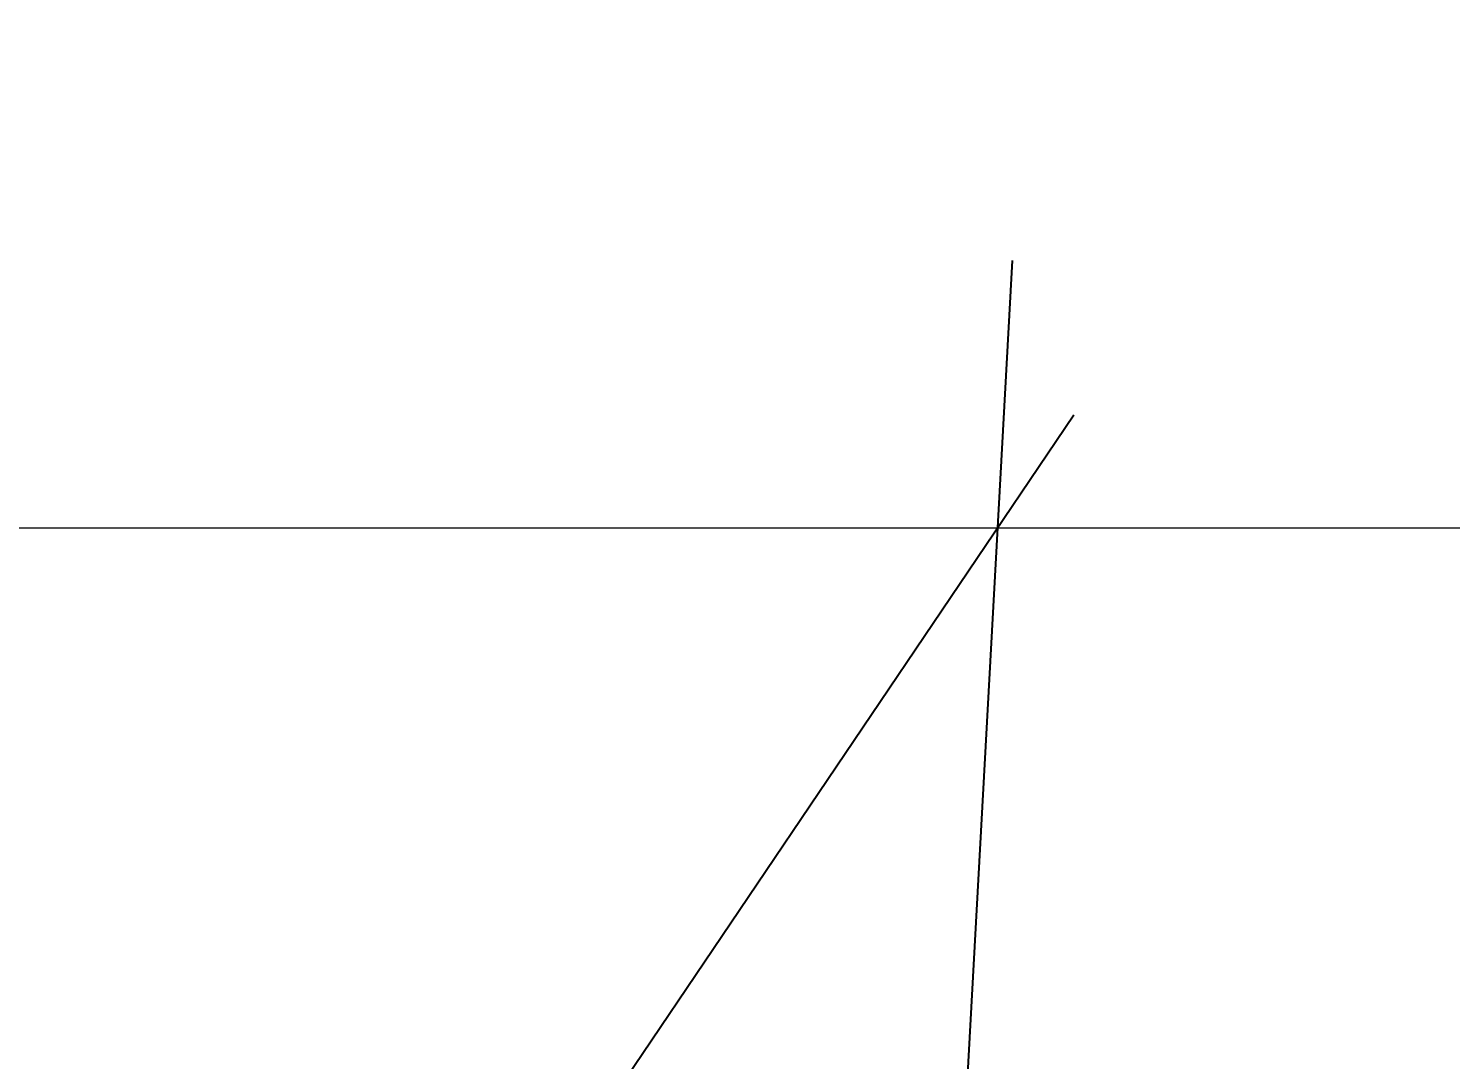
# Model space of a CAD drawing. Header units: millimetres. Extents: x -268744 to 115753, y -96240 to -10461.
# Drawn here: x -179409 to -166881, y -19543 to -10461 of the extents above; entities that cross this region are included whole.
import ezdxf

# ---------------------------------------------------------------- set-up
doc = ezdxf.new("R2010")
doc.units = ezdxf.units.MM
doc.layers.add('A-ANNO-DIMS', color=211, linetype='Continuous', lineweight=9)
doc.layers.add('A-ANNO-DIMS-900', color=211, linetype='Continuous', lineweight=9)
doc.layers.add('GC-DAY NEO', color=5, linetype='Continuous')
doc.styles.add('Trebuchet MS', font='trebuc.ttf', dxfattribs={"width": 0.8, "height": 2700})
doc.dimstyles.new('Arc_Length_-_3mm_Trebuchet_MS_3', dxfattribs={"dimscale": 304.8, "dimtxt": 2783.567448, "dimasz": 2.952756, "dimexe": 4.429134, "dimexo": 4.429134, "dimgap": 0.885827, "dimtad": 1, "dimdec": 0, "dimrnd": 10, "dimzin": 0, "dimdsep": 46, "dimtxsty": 'Trebuchet MS', "dimblk1": 'OBLIQUE', "dimblk2": 'OBLIQUE', "dimsah": 1, "dimcen": 0.09, "dimdle": 2.952756, "dimazin": 0, "dimtfac": 1, "dimtdec": 4, "dimtix": 1, "dimtmove": 0, "dimatfit": 3, "dimfxl": 1, "dimtvp": 1, "dimtfill": 1, "dimtolj": 1, "dimtzin": 0, "dimarcsym": 2})

# ---------------------------------------------------------------- blocks, each defined once
blk = doc.blocks.new('DIMBLOCK3-KHUNG KẾT CẤU BÈ PIN 1')
at = {"layer": 'A-ANNO-DIMS-900', "transparency": 16777216}
for p, q in [((-183734, -14861), (-183734, -13511)), ((-110909, -14861), (-110909, -13511)), ((-183734, -14861), (-110909, -14861)), ((-183734, -14861), (-183734, -18738)), ((-110909, -14861), (-110909, -18738))]:
    blk.add_line(p, q, dxfattribs=at)
at = {"layer": 'A-ANNO-DIMS-900', "lineweight": 70, "transparency": 16777216}
for p, q in [((-183734, -14861), (-183284, -14411)), ((-110909, -14861), (-110459, -14411)), ((-183734, -14861), (-184184, -15311)), ((-110909, -14861), (-111359, -15311))]:
    blk.add_line(p, q, dxfattribs=at)
at = {"layer": 'A-ANNO-DIMS-900', "color": 0, "transparency": 16777216, "insert": (-150860, -11136), "char_height": 2700, "width": 8492.24, "attachment_point": 1, "line_spacing_factor": 1.048425, "style": 'Trebuchet MS', "bg_fill": 3, "box_fill_scale": 1.25, "bg_fill_color": 256, "bg_fill_true_color": 13158600, "bg_fill_transparency": 0}
blk.add_mtext('72830', dxfattribs=at)
blk = doc.blocks.new('_Oblique')
at = {"color": 0, "linetype": 'ByBlock', "lineweight": -2}
blk.add_line((-0.5, -0.5), (0.5, 0.5), dxfattribs=at)

msp = doc.modelspace()

# ---------------------------------------------------------------- dimensions: what is measured, and where the dimension line sits
at = {"layer": 'A-ANNO-DIMS'}
dim = msp.add_linear_dim(base=(-110909, -14861.3), p1=(-183734, -20088.1), p2=(-110909, -20088.1), angle=0, dimstyle='Arc_Length_-_3mm_Trebuchet_MS_3', override={"dimpost": '<>', "dimfxl": 72825}, dxfattribs=at)
dim.commit()
dim.dimension.update_dxf_attribs({"geometry": 'DIMBLOCK3-KHUNG KẾT CẤU BÈ PIN 1', "text_midpoint": (-147321.5, -13217.6)})

# ---------------------------------------------------------------- next in the draw order: linework, layer by layer
at = {"layer": 'GC-DAY NEO'}
for p, q in [((-171178.1, -20492.5), (-170739, -12504.6)), ((-174678.1, -20491.7), (-170199, -13863.1))]:
    msp.add_line(p, q, dxfattribs=at)

doc.saveas('drawing.dxf')
